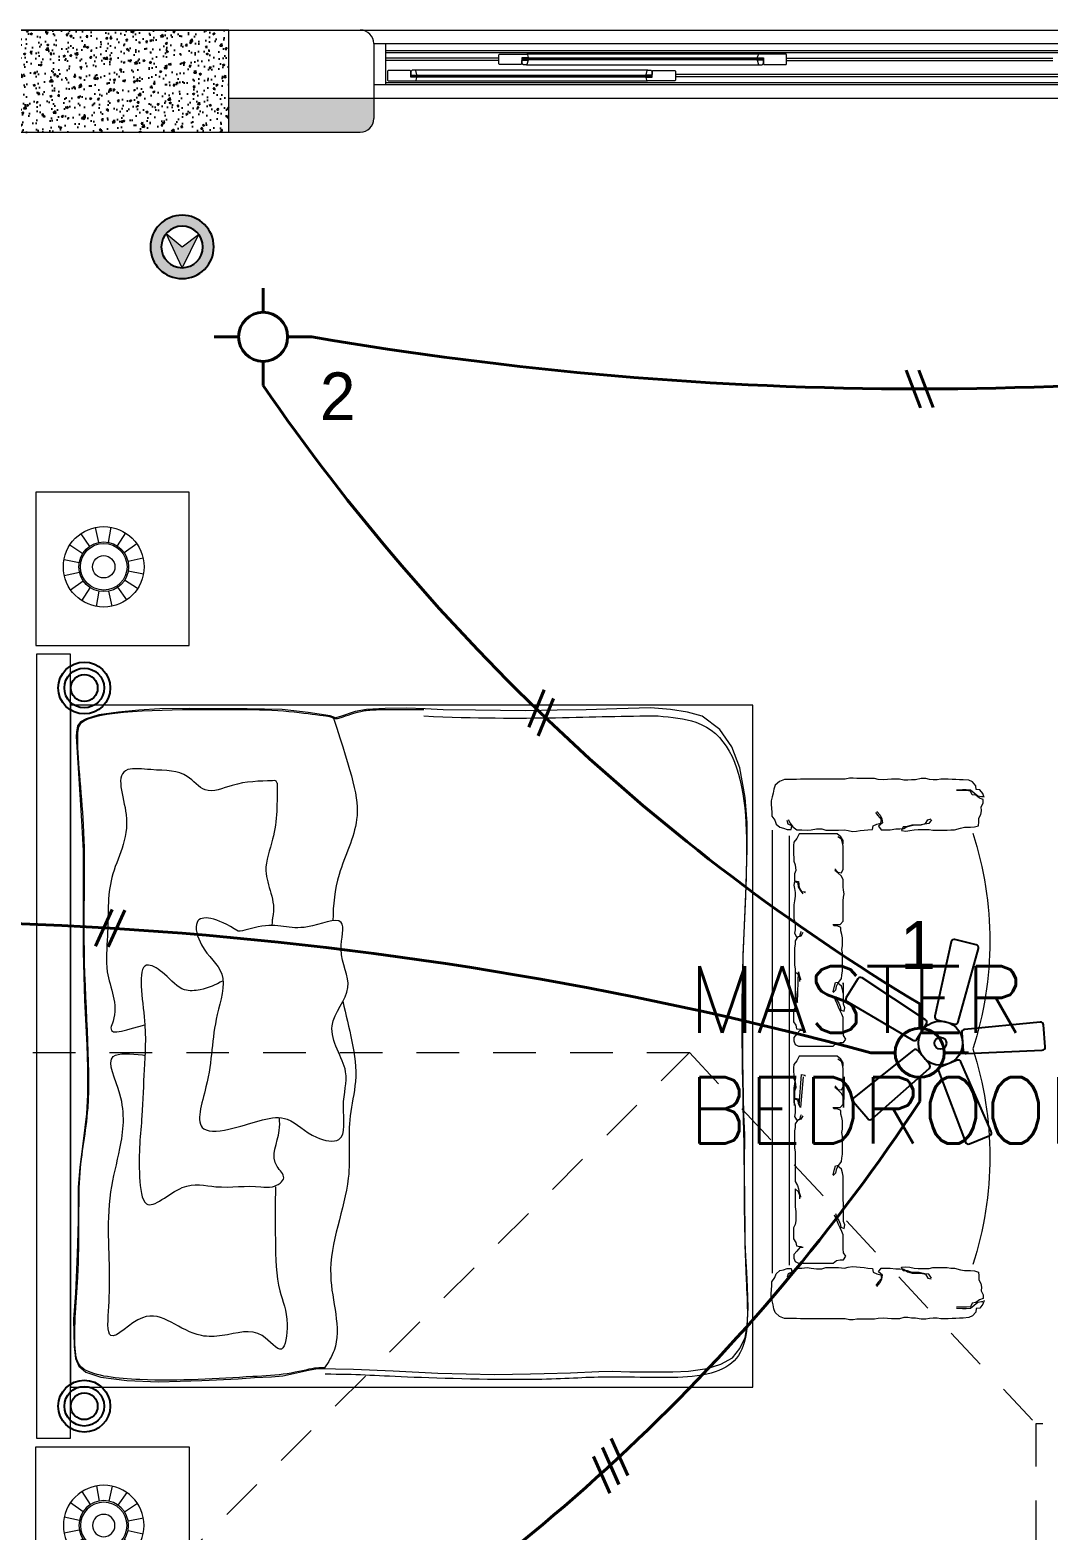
# Model space of a CAD drawing. Header units: metres. Extents: x 14 to 2416, y -346 to 476.
# Drawn here: x 148.593 to 151.581, y -70.474 to -66.071 of the extents above; entities that cross this region are included whole.
import ezdxf

# ---------------------------------------------------------------- set-up
doc = ezdxf.new("R2010")
doc.units = ezdxf.units.M
doc.linetypes.add('0', pattern=[0])
doc.linetypes.add('HIDDEN2', pattern=[0.1875, 0.125, -0.0625])
doc.layers.get('0').update_dxf_attribs({"linetype": '0', "lineweight": 20})
for name, color, linetype, lineweight in [('A-ANNO-TEXT', 20, 'Continuous', 13), ('A-DOOR', 35, 'Continuous', 5), ('A-WALL', 250, 'Continuous', 20), ('baños', 251, 'Continuous', 0), ('Columnas', 7, 'Continuous', 18), ('cristales', 131, 'Continuous', 0), ('E Salida Luces', 22, 'Continuous', 40), ('E Tuberia Emp Losa', 22, 'Continuous', 40), ('MAVA', 1, 'Continuous', 15), ('MOBILIARIOS', 252, 'Continuous', 0), ('textos', 7, 'Continuous', 0)]:
    doc.layers.add(name, color=color, linetype=linetype, lineweight=lineweight)
doc.layers.add('HATCH', color=8, linetype='Continuous')
doc.layers.add('MAVA Luminarias', color=1, linetype='Continuous')
doc.layers.add('RELLENO SECCION', color=8, linetype='Continuous', lineweight=0, transparency=0.4)
doc.layers.add('Techos 1', color=7, linetype='HIDDEN2', lineweight=9, true_color=0x42391a)
doc.styles.add('CENTURY GOTHIC', font='GOTHIC.TTF')
doc.styles.get("Standard").update_dxf_attribs({"font": 'arial.ttf', "height": 0.1875})

# ---------------------------------------------------------------- blocks, each defined once
blk = doc.blocks.new('abanico mava')
at = {"layer": 'MAVA Luminarias', "linetype": 'ByBlock', "lineweight": -2, "extrusion": (4.64878e-10, 3.72215e-09, 1), "elevation": 0}
for points in [[(513803.1025, 2035248.6775), (513803.2149, 2035249.0863, 0.421374), (513803.2029, 2035249.107), (513803.0842, 2035249.1365, 0.421374), (513803.0638, 2035249.1239), (513802.972, 2035248.71, 0.407089), (513802.9843, 2035248.6901), (513803.0823, 2035248.6658, 0.407089)], [(513802.9213, 2035248.6897), (513802.5673, 2035248.923, 0.421374), (513802.5439, 2035248.9179), (513802.4792, 2035248.8141, 0.421374), (513802.4849, 2035248.7909), (513802.8502, 2035248.5756, 0.407089), (513802.8729, 2035248.5812), (513802.9263, 2035248.6668, 0.407089)], [(513802.9932, 2035248.4048), (513803.1425, 2035248.008, 0.421374), (513803.1644, 2035247.9984), (513803.2777, 2035248.0443, 0.421374), (513803.2868, 2035248.0665), (513803.1178, 2035248.4553, 0.407089), (513803.0962, 2035248.4641), (513803.0026, 2035248.4262, 0.407089)]]:
    blk.add_lwpolyline(points, format="xyb", close=True, dxfattribs=at)
at = {"layer": 'MAVA Luminarias', "linetype": 'ByBlock', "lineweight": -2, "extrusion": (4.64878e-10, 3.72215e-09, 1)}
for points in [[(513803.1469, 2035248.5015), (513803.5704, 2035248.5208, 0.421374), (513803.5864, 2035248.5387), (513803.5777, 2035248.6607, 0.421374), (513803.5594, 2035248.6762), (513803.1374, 2035248.6356, 0.407089), (513803.1223, 2035248.6177), (513803.1295, 2035248.517, 0.407089)], [(513802.8538, 2035248.5211), (513802.5225, 2035248.2565, 0.421374), (513802.5201, 2035248.2327), (513802.5988, 2035248.1391, 0.421374), (513802.6227, 2035248.1373), (513802.9403, 2035248.4182, 0.407089), (513802.942, 2035248.4415), (513802.877, 2035248.5188, 0.407089)]]:
    blk.add_lwpolyline(points, format="xyb", close=True, dxfattribs=at)
at = {"layer": 'MAVA Luminarias', "linetype": 'ByBlock', "lineweight": -2}
for radius in [0.1227, 0.0335]:
    blk.add_circle((513803.0035, 2035248.5589), radius, dxfattribs=at)
blk = doc.blocks.new('dl ip')
at = {"layer": 'MAVA', "transparency": 33554687}
h = blk.add_hatch(color=40, dxfattribs=at)
h.dxf.hatch_style = 1
h.paths.add_polyline_path([(94.7574, -111.2088), (94.7109, -111.2482), (94.6624, -111.2113), (94.7109, -111.3092)])
at = {"layer": 'MAVA Luminarias', "linetype": 'Continuous'}
h = blk.add_hatch(color=40, dxfattribs=at)
h.paths.add_polyline_path([(94.618, -111.2482, 1), (94.8039, -111.2482, 1)])
h.paths.add_polyline_path([(94.7719, -111.2482, -1), (94.6499, -111.2482, -1)], flags=16)
at = {"layer": 'MAVA', "color": 40}
for p, q in [((94.7109, -111.2482), (94.6624, -111.2113)), ((94.6624, -111.2113), (94.7109, -111.3092)), ((94.7109, -111.3092), (94.7574, -111.2088)), ((94.7574, -111.2088), (94.7109, -111.2482))]:
    blk.add_line(p, q, dxfattribs=at)
at = {"layer": 'MAVA Luminarias', "color": 40, "linetype": 'Continuous'}
for radius in [0.093, 0.061]:
    blk.add_circle((94.7109, -111.2482), radius, dxfattribs=at)
blk = doc.blocks.new('A$C89702949')
at = {"layer": 'HATCH'}
h = blk.add_hatch(dxfattribs=at)
h.set_pattern_fill('AR-CONC', color=256, scale=0.00032)
h.set_pattern_definition([(50, (114.33107, 55.238796), (0.058299094, -0.005100507), [0.006096, -0.067056]), (355, (114.33107, 55.238796), (-0.011277895, 0.06113819), [0.0048768, -0.053644987]), (100.451445, (114.33593, 55.23837), (0.0470212, 0.05603768), [0.005180803, -0.056988878]), (46.1842, (114.33107, 55.25505), (0.086745293, -0.013453545), [0.009144, -0.100584]), (96.63556, (114.3383, 55.25393), (0.07596932, 0.07917636), [0.00777121, -0.085483395]), (351.18415, (114.33107, 55.25505), (0.07596932, 0.07917636), [0.00731519, -0.080467114]), (21, (114.3392, 55.25099), (0.048516605, -0.032724863), [0.006096, -0.067056]), (326, (114.3392, 55.25099), (0.01977665, 0.05894015), [0.0048768, -0.0536448]), (71.451445, (114.34324, 55.24826), (0.068293254, 0.026215286), [0.005180803, -0.05698878]), (37.5, (114.331071, 55.238796), (0.000988353, 0.0270576124), [0, -0.05299456, 0, -0.0544576, 0, -0.053848]), (7.5, (114.33107, 55.238796), (0.021382292, 0.032057784), [0, -0.03104896, 0, -0.05177536, 0, -0.0205232]), (327.5, (114.312946, 55.238796), (0.0433889905, -0.001833198), [0, -0.02032, 0, -0.0633984, 0, -0.0841248]), (317.5, (114.304818, 55.238796), (0.047401338, 0.008136477), [0, -0.026416, 0, -0.04210304, 0, -0.0597408])])
h.paths.add_polyline_path([(15.3, 19.9891), (15.3, 19.6891), (16.1, 19.6891), (16.1, 19.9891)])
at = {"layer": 'Columnas'}
blk.add_lwpolyline([(15.3, 19.9891), (15.3, 19.6891), (16.1, 19.6891), (16.1, 19.9891)], close=True, dxfattribs=at)
blk = doc.blocks.new('PL BASE 2N NASAS 09')
at = {"layer": 'RELLENO SECCION', "true_color": 0xc7c8ca}
h = blk.add_hatch(color=9, dxfattribs=at)
h.dxf.hatch_style = 1
h.paths.add_polyline_path([(175.1725, -5.4117), (174.7475, -5.4117), (174.7475, -5.5117), (175.1325, -5.5117, 0.414214), (175.1725, -5.4717)])
at = {"layer": 'A-DOOR'}
for p, q in [((175.1325, -5.2117), (178.4125, -5.2117)), ((175.1725, -5.2517), (178.3725, -5.2517)), ((175.2065, -5.2517), (175.2065, -5.3717)), ((175.2065, -5.2717), (178.3385, -5.2717)), ((175.5385, -5.2842), (175.54, -5.2827)), ((175.54, -5.2827), (175.6207, -5.2827)), ((175.6207, -5.2827), (175.6225, -5.2842)), ((176.3004, -5.2827), (175.6207, -5.2827)), ((176.3004, -5.2827), (176.2986, -5.2842)), ((176.381, -5.2827), (176.3004, -5.2827)), ((176.3825, -5.2842), (176.381, -5.2827)), ((175.5385, -5.3112), (175.5385, -5.2842)), ((175.54, -5.3127), (175.5385, -5.3112)), ((175.605, -5.3127), (175.54, -5.3127)), ((175.6065, -5.3112), (175.605, -5.3127)), ((175.624, -5.2937), (175.6065, -5.2937)), ((175.6065, -5.2937), (175.6065, -5.3112)), ((175.6065, -5.2967), (175.6115, -5.2967)), ((175.6065, -5.2967), (175.6115, -5.2967)), ((175.6115, -5.2947), (175.6175, -5.2987)), ((175.6115, -5.2987), (175.6175, -5.2947)), ((175.6198, -5.3137), (176.3013, -5.3137)), ((175.6225, -5.2842), (175.6245, -5.2922)), ((175.6245, -5.2932), (175.624, -5.2937)), ((175.6245, -5.2922), (175.6245, -5.2932)), ((176.2986, -5.2842), (176.2965, -5.2922)), ((176.2965, -5.2922), (176.2965, -5.2932)), ((176.2965, -5.2932), (176.297, -5.2937)), ((176.297, -5.2937), (176.3145, -5.2937)), ((176.3095, -5.2947), (176.3035, -5.2987)), ((176.3095, -5.2987), (176.3035, -5.2947)), ((176.3145, -5.2967), (176.3095, -5.2967)), ((176.3145, -5.2967), (176.3095, -5.2967)), ((176.3145, -5.2937), (176.3145, -5.3112)), ((176.3145, -5.3112), (176.316, -5.3127)), ((176.316, -5.3127), (176.381, -5.3127)), ((176.381, -5.3127), (176.3825, -5.3112)), ((176.3825, -5.3112), (176.3825, -5.2842)), ((175.1725, -5.3717), (178.3725, -5.3717)), ((175.214, -5.3307), (175.2125, -5.3322)), ((175.2125, -5.3322), (175.2125, -5.3592)), ((175.2125, -5.3592), (175.214, -5.3607)), ((175.279, -5.3307), (175.214, -5.3307)), ((175.214, -5.3607), (175.2947, -5.3607)), ((175.2805, -5.3322), (175.279, -5.3307)), ((175.2805, -5.3497), (175.2805, -5.3322)), ((175.2805, -5.3467), (175.2855, -5.3467)), ((175.2805, -5.3467), (175.2855, -5.3467)), ((175.298, -5.3497), (175.2805, -5.3497)), ((175.2855, -5.3487), (175.2915, -5.3447)), ((175.2855, -5.3447), (175.2915, -5.3487)), ((175.9753, -5.3297), (175.2938, -5.3297)), ((175.2947, -5.3607), (175.2965, -5.3593)), ((175.2947, -5.3607), (175.9744, -5.3607)), ((175.2965, -5.3593), (175.2985, -5.3512)), ((175.2985, -5.3502), (175.298, -5.3497)), ((175.2985, -5.3512), (175.2985, -5.3502)), ((175.9705, -5.3502), (175.971, -5.3497)), ((175.9705, -5.3512), (175.9705, -5.3502)), ((175.9726, -5.3593), (175.9705, -5.3512)), ((175.971, -5.3497), (175.9885, -5.3497)), ((175.9744, -5.3607), (175.9726, -5.3593)), ((176.055, -5.3607), (175.9744, -5.3607)), ((175.9835, -5.3487), (175.9775, -5.3447)), ((175.9835, -5.3447), (175.9775, -5.3487)), ((175.9885, -5.3467), (175.9835, -5.3467)), ((175.9885, -5.3467), (175.9835, -5.3467)), ((175.9885, -5.3322), (175.99, -5.3307)), ((175.9885, -5.3497), (175.9885, -5.3322)), ((175.99, -5.3307), (176.055, -5.3307)), ((176.0565, -5.3322), (176.055, -5.3307)), ((176.0565, -5.3592), (176.055, -5.3607)), ((176.0565, -5.3322), (176.0565, -5.3592)), ((175.1725, -5.4117), (178.3725, -5.4117))]:
    blk.add_line(p, q, dxfattribs=at)
at = {"layer": 'A-DOOR', "color": 8}
for p, q in [((175.2065, -5.2777), (178.3385, -5.2777)), ((175.5385, -5.2947), (175.2065, -5.2947)), ((175.5385, -5.3007), (175.2065, -5.3007)), ((176.3825, -5.2947), (177.1625, -5.2947)), ((176.3825, -5.3007), (177.1625, -5.3007)), ((175.2065, -5.3657), (178.3385, -5.3657)), ((177.4885, -5.3427), (176.0565, -5.3427)), ((177.4885, -5.3487), (176.0565, -5.3487))]:
    blk.add_line(p, q, dxfattribs=at)
at = {"layer": 'A-DOOR'}
for points in [[(175.6065, -5.2967), (175.6115, -5.2967), (175.6115, -5.2967), (175.6065, -5.2967)], [(176.3095, -5.2947), (175.6115, -5.2947), (175.6115, -5.2987), (176.3095, -5.2987)], [(175.6115, -5.2947), (175.6175, -5.2947), (175.6175, -5.2987), (175.6115, -5.2987)], [(175.624, -5.2937), (175.612, -5.2937), (175.612, -5.2947), (175.624, -5.2947)], [(175.624, -5.2987), (175.612, -5.2987), (175.612, -5.2997), (175.624, -5.2997)], [(175.6175, -5.2947), (175.6225, -5.2947), (175.6225, -5.2987), (175.6175, -5.2987)], [(176.297, -5.2937), (176.309, -5.2937), (176.309, -5.2947), (176.297, -5.2947)], [(176.297, -5.2987), (176.309, -5.2987), (176.309, -5.2997), (176.297, -5.2997)], [(176.3035, -5.2947), (176.2985, -5.2947), (176.2985, -5.2987), (176.3035, -5.2987)], [(176.3095, -5.2947), (176.3035, -5.2947), (176.3035, -5.2987), (176.3095, -5.2987)], [(176.3145, -5.2967), (176.3095, -5.2967), (176.3095, -5.2967), (176.3145, -5.2967)], [(175.2805, -5.3467), (175.2855, -5.3467), (175.2855, -5.3467), (175.2805, -5.3467)], [(175.2855, -5.3487), (175.2915, -5.3487), (175.2915, -5.3447), (175.2855, -5.3447)], [(175.2855, -5.3487), (175.9835, -5.3487), (175.9835, -5.3447), (175.2855, -5.3447)], [(175.298, -5.3447), (175.286, -5.3447), (175.286, -5.3437), (175.298, -5.3437)], [(175.298, -5.3497), (175.286, -5.3497), (175.286, -5.3487), (175.298, -5.3487)], [(175.2915, -5.3487), (175.2965, -5.3487), (175.2965, -5.3447), (175.2915, -5.3447)], [(175.971, -5.3447), (175.983, -5.3447), (175.983, -5.3437), (175.971, -5.3437)], [(175.971, -5.3497), (175.983, -5.3497), (175.983, -5.3487), (175.971, -5.3487)], [(175.9775, -5.3487), (175.9725, -5.3487), (175.9725, -5.3447), (175.9775, -5.3447)], [(175.9835, -5.3487), (175.9775, -5.3487), (175.9775, -5.3447), (175.9835, -5.3447)], [(175.9885, -5.3467), (175.9835, -5.3467), (175.9835, -5.3467), (175.9885, -5.3467)]]:
    blk.add_lwpolyline(points, close=True, dxfattribs=at)
for points in [[(175.6087, -5.3122, 0.341999), (175.6068, -5.3107), (175.6065, -5.3104), (175.6065, -5.3007), (175.6075, -5.2997), (175.6245, -5.2997), (175.6245, -5.3002), (175.6212, -5.3126, -0.339454), (175.6198, -5.3137), (175.6106, -5.3137, -0.341999)], [(176.3124, -5.3122, -0.341999), (176.3143, -5.3107), (176.3145, -5.3104), (176.3145, -5.3007), (176.3135, -5.2997), (176.2965, -5.2997), (176.2965, -5.3002), (176.2999, -5.3126, 0.339454), (176.3013, -5.3137), (176.3105, -5.3137, 0.341999)], [(175.2827, -5.3312, -0.341999), (175.2808, -5.3327), (175.2805, -5.3331), (175.2805, -5.3427), (175.2815, -5.3437), (175.2985, -5.3437), (175.2985, -5.3432), (175.2952, -5.3308, 0.339454), (175.2938, -5.3297), (175.2846, -5.3297, 0.341999)], [(175.9864, -5.3312, 0.341999), (175.9883, -5.3327), (175.9885, -5.3331), (175.9885, -5.3427), (175.9875, -5.3437), (175.9705, -5.3437), (175.9705, -5.3432), (175.9739, -5.3308, -0.339454), (175.9753, -5.3297), (175.9845, -5.3297, -0.341999)]]:
    blk.add_lwpolyline(points, format="xyb", close=True, dxfattribs=at)
at = {"layer": 'A-DOOR', "color": 7}
for points in [[(176.3095, -5.2987), (175.6115, -5.2987), (175.6115, -5.2947), (176.3095, -5.2947)], [(175.2855, -5.3447), (175.9835, -5.3447), (175.9835, -5.3487), (175.2855, -5.3487)]]:
    blk.add_lwpolyline(points, close=True, dxfattribs=at)
at = {"layer": 'A-WALL'}
for p, q in [((172.8375, -5.2117), (175.1325, -5.2117)), ((175.1725, -5.2517), (175.1725, -5.4717)), ((174.7475, -5.4117), (175.1725, -5.4117)), ((174.7475, -5.5117), (175.1325, -5.5117))]:
    blk.add_line(p, q, dxfattribs=at)
for centre, start, end in [((175.1325, -5.2517), 0, 90), ((175.1325, -5.4717), 270, 0)]:
    blk.add_arc(centre, 0.04, start, end, dxfattribs=at)
at = {"layer": 'cristales', "const_width": 0.004}
for points in [[(176.2985, -5.2967), (175.6225, -5.2967)], [(175.2965, -5.3467), (175.9725, -5.3467)]]:
    blk.add_lwpolyline(points, dxfattribs=at)
at = {"layer": 'Techos 1'}
for p, q in [((161.3475, -8.2117), (176.0975, -8.2117)), ((172.1943, -12.1117), (176.0975, -8.2117)), ((176.0975, -8.2117), (177.1135, -9.3009))]:
    blk.add_line(p, q, dxfattribs=at)
blk.add_lwpolyline([(180.5084, -9.3009), (177.1135, -9.3009), (177.1135, -21.1225), (180.5084, -21.1225)], close=True, dxfattribs=at)
at = {"color": 1}
blk.add_blockref('A$C89702949', (158.6475, -25.2008), dxfattribs=at)
at = {"layer": 'baños', "linetype": 'Continuous', "flags": 8}
for tag, p in [('MODELNUMBER', (167.1329, -5.6306, 0)), ('TRADENAME', (167.1329, -5.6307, 0)), ('PRODUCT', (167.1329, -5.6307, 0)), ('MATERIAL', (167.1329, -5.6307, 0)), ('MODELNUMBER', (168.3076, -5.6306, 0)), ('TRADENAME', (168.3076, -5.6307, 0)), ('PRODUCT', (168.3076, -5.6307, 0)), ('MATERIAL', (168.3076, -5.6307, 0))]:
    blk.add_attdef(tag, p, '', height=0.0000254, rotation=180.0001, dxfattribs=at)
at = {"layer": 'baños', "linetype": 'Continuous'}
for tag, p, rotation in [('MODELNUMBER', (169.2428, -19.7065), 180.0001), ('TRADENAME', (169.2428, -19.7064), 180.0001), ('MATERIAL', (169.243, -19.7063), 180.0001), ('PRODUCT', (169.243, -19.7064), 180.0001), ('MODELNUMBER', (169.9524, -19.7065), 179.9999), ('MATERIAL', (169.9524, -19.7063), 179.9999), ('TRADENAME', (169.9524, -19.7064), 179.9999), ('PRODUCT', (169.9524, -19.7064), 179.9999)]:
    blk.add_attdef(tag, p, '', height=0.0000254, rotation=rotation, dxfattribs=at)
at = {"layer": 'textos', "insert": (176.0931, -8.4784), "char_height": 0.195, "width": 1.854973, "attachment_point": 7}
blk.add_mtext('{\\Fromans|c0;MASTER BEDROOM 1}', dxfattribs=at)
blk = doc.blocks.new('A$Ca3ef8f56')
at = {"layer": 'MOBILIARIOS'}
for p, q in [((0.0032, 0.1527), (0.0032, 1.4519)), ((0.0532, 0.1694), (0.0532, 1.4284))]:
    blk.add_line(p, q, dxfattribs=at)
for points in [[(0.6249, 1.5324), (0.6212, 1.5434), (0.6126, 1.5544), (0.6016, 1.5556), (0.6004, 1.5666), (0.5906, 1.5776), (0.5796, 1.5825), (0.5637, 1.5837), (0.5527, 1.5837), (0.5417, 1.5849), (0.5307, 1.5849), (0.5197, 1.5862), (0.4977, 1.5862), (0.4867, 1.5837), (0.4757, 1.5837), (0.4647, 1.5849), (0.4537, 1.5874), (0.4402, 1.5874), (0.4231, 1.5837), (0.4121, 1.5837), (0.4011, 1.5825), (0.3889, 1.5825), (0.3766, 1.5862), (0.3534, 1.5862), (0.3412, 1.5849), (0.3302, 1.5837), (0.3143, 1.5849), (0.3033, 1.5874), (0.2519, 1.5874), (0.2409, 1.5886), (0.2299, 1.5886), (0.2177, 1.5862), (0.0868, 1.5862), (0.0746, 1.5849), (0.0391, 1.5849), (0.0245, 1.5788), (0.0122, 1.5678), (0.0086, 1.5568), (0.0061, 1.5446), (0.0037, 1.5336), (0, 1.5226), (0, 1.5116), (0.0012, 1.5006), (0.0024, 1.4884), (0.0024, 1.4774), (0.011, 1.4652), (0.0147, 1.4542), (0.0257, 1.4445), (0.0367, 1.442), (0.0477, 1.4383), (0.0587, 1.4383), (0.0611, 1.4493), (0.0501, 1.4542), (0.0477, 1.464)], [(0.4708, 1.4664), (0.4622, 1.4554), (0.4512, 1.4542), (0.4341, 1.4506), (0.4231, 1.4506), (0.4109, 1.4493), (0.3999, 1.4457), (0.3876, 1.4457), (0.3828, 1.4347), (0.395, 1.4335), (0.4072, 1.4347), (0.4194, 1.4371), (0.4317, 1.4383), (0.4635, 1.4383), (0.4745, 1.4359), (0.516, 1.4359), (0.527, 1.4371), (0.5381, 1.4371), (0.5552, 1.442), (0.5674, 1.4445), (0.5845, 1.4445), (0.5968, 1.4457), (0.6078, 1.4493), (0.609, 1.4603), (0.609, 1.4713), (0.6151, 1.4823), (0.6175, 1.4933), (0.6163, 1.5043), (0.6224, 1.5153), (0.6224, 1.5263), (0.6114, 1.53), (0.6004, 1.5385), (0.5894, 1.5397), (0.5845, 1.5507), (0.5735, 1.552), (0.5442, 1.552)], [(0.5442, 1.5544), (0.5613, 1.5556), (0.5723, 1.5556), (0.5845, 1.5544), (0.5955, 1.5458), (0.6065, 1.5373), (0.6175, 1.5348), (0.6212, 1.5348)], [(0.0501, 1.4677), (0.0563, 1.4567), (0.0636, 1.4457), (0.0758, 1.4371), (0.0905, 1.4371), (0.1064, 1.4359), (0.1174, 1.4371), (0.1333, 1.4396), (0.1492, 1.4396), (0.1602, 1.4359), (0.1981, 1.4359), (0.2152, 1.4371), (0.2262, 1.4347), (0.2385, 1.4322), (0.2507, 1.4335), (0.2617, 1.4347), (0.2727, 1.4359), (0.2837, 1.4371), (0.2972, 1.4383), (0.2996, 1.4493), (0.3106, 1.4542), (0.3216, 1.4567), (0.3241, 1.4677), (0.3143, 1.4787), (0.3069, 1.4884)], [(0.3106, 1.4909), (0.3204, 1.4799), (0.3253, 1.4689), (0.3265, 1.4579), (0.3155, 1.4481), (0.3228, 1.4371), (0.3497, 1.4371), (0.3656, 1.4396), (0.3779, 1.4396), (0.3889, 1.4408), (0.3999, 1.4481), (0.4133, 1.4518), (0.4402, 1.4518), (0.4525, 1.4554), (0.4598, 1.4664), (0.4696, 1.4689)], [(0.0946, 1.3772), (0.0844, 1.3772), (0.0759, 1.3874), (0.0673, 1.3976), (0.0673, 1.4078), (0.0708, 1.4181), (0.081, 1.4232), (0.1822, 1.4232), (0.1924, 1.4146), (0.2026, 1.4129), (0.2129, 1.4129), (0.2197, 1.4027), (0.2129, 1.3925), (0.2112, 1.3806), (0.2112, 1.3397), (0.2078, 1.3294), (0.2026, 1.3192), (0.1975, 1.309), (0.1941, 1.2988), (0.189, 1.2885), (0.1856, 1.2817)], [(0.0844, 1.234), (0.0844, 1.2238), (0.081, 1.2135), (0.0708, 1.205), (0.0708, 1.2579), (0.0725, 1.2715), (0.0725, 1.2988), (0.0708, 1.309), (0.0656, 1.3192), (0.0656, 1.3516), (0.0725, 1.3618), (0.0742, 1.372), (0.0844, 1.3737), (0.0895, 1.3737)], [(0.189, 1.2766), (0.1924, 1.2868), (0.1992, 1.2971), (0.2026, 1.3073), (0.2044, 1.3175), (0.2146, 1.3209), (0.2163, 1.3107), (0.2129, 1.3005), (0.2129, 1.2476), (0.2112, 1.2374), (0.2112, 1.1675), (0.2095, 1.1573), (0.2061, 1.1471), (0.1958, 1.1385), (0.1907, 1.1488), (0.189, 1.159), (0.1822, 1.1658)], [(0.0929, 0.9903), (0.0878, 1.0005), (0.0776, 1.0039), (0.0708, 1.0141), (0.0708, 1.0244), (0.069, 1.0346), (0.069, 1.0857), (0.0708, 1.0959), (0.0708, 1.1829), (0.0776, 1.1948), (0.081, 1.205), (0.0827, 1.2152), (0.0861, 1.2272), (0.0861, 1.2289)], [(0.1822, 1.1641), (0.1856, 1.1471), (0.189, 1.1368), (0.1992, 1.1351), (0.2061, 1.1249), (0.2078, 1.1147), (0.2095, 1.1028), (0.2095, 1.0499), (0.2078, 1.0397), (0.2095, 1.0295), (0.2095, 1.0056), (0.2078, 0.9954), (0.2044, 0.9852), (0.2044, 0.9749), (0.1941, 0.9698), (0.1839, 0.9698), (0.1822, 0.9664), (0.2026, 0.9664), (0.2112, 0.9562), (0.2112, 0.8965), (0.2129, 0.8863), (0.2146, 0.8761), (0.2129, 0.9659), (0.2112, 0.9556), (0.2112, 0.9352), (0.2061, 0.925), (0.1958, 0.9147), (0.1873, 0.9079)], [(0.0946, 0.8761), (0.0861, 0.9659), (0.081, 0.9556), (0.0793, 0.9454), (0.069, 0.9403), (0.0673, 0.9505), (0.069, 0.9607), (0.0708, 0.8727), (0.0708, 0.8829), (0.069, 0.8965), (0.0673, 0.9085), (0.0673, 0.9494), (0.0708, 0.9613), (0.0708, 0.9818), (0.069, 0.992), (0.0742, 1.0022), (0.0844, 1.0005), (0.0878, 0.9903), (0.0895, 0.9869)], [(0.2112, 0.8449), (0.2112, 0.8346), (0.2044, 0.8244), (0.1941, 0.8159), (0.0827, 0.8159), (0.0759, 0.8295), (0.0673, 0.8397), (0.0656, 0.85), (0.0656, 0.8602), (0.0673, 0.8704), (0.0673, 0.8806), (0.0708, 0.8909), (0.0725, 0.9079), (0.069, 0.9181), (0.069, 0.9386), (0.081, 0.9403), (0.0827, 0.959), (0.0895, 0.8693), (0.0998, 0.871), (0.0981, 0.8744)], [(0.1873, 0.9028), (0.1958, 0.913), (0.2061, 0.9147), (0.2112, 0.9045), (0.2112, 0.8517), (0.2095, 0.8414), (0.2061, 0.8312), (0.1958, 0.8244)], [(0.0946, 0.74), (0.0844, 0.74), (0.0759, 0.7502), (0.0673, 0.7604), (0.0673, 0.7707), (0.0708, 0.7809), (0.081, 0.786), (0.1822, 0.786), (0.1924, 0.7775), (0.2026, 0.7758), (0.2129, 0.7758), (0.2197, 0.7656), (0.2129, 0.7553), (0.2112, 0.7434), (0.2112, 0.7025), (0.2078, 0.6923), (0.2026, 0.6821), (0.1975, 0.6718), (0.1941, 0.6616), (0.189, 0.6514), (0.1856, 0.6446)], [(0.0844, 0.5968), (0.0844, 0.5866), (0.081, 0.5764), (0.0708, 0.5679), (0.0708, 0.6207), (0.0725, 0.6343), (0.0725, 0.6616), (0.0708, 0.6718), (0.0656, 0.6821), (0.0656, 0.7144), (0.0725, 0.7247), (0.0742, 0.7349), (0.0844, 0.7366), (0.0895, 0.7366)], [(0.189, 0.6394), (0.1924, 0.6497), (0.1992, 0.6599), (0.2026, 0.6701), (0.2044, 0.6803), (0.2146, 0.6838), (0.2163, 0.6735), (0.2129, 0.6633), (0.2129, 0.6105), (0.2112, 0.6002), (0.2112, 0.6304), (0.2095, 0.6201), (0.2061, 0.6099), (0.1958, 0.6014), (0.1907, 0.6116), (0.189, 0.6218), (0.1822, 0.6287)], [(0.0929, 0.4531), (0.0878, 0.4633), (0.0776, 0.4668), (0.0708, 0.477), (0.0708, 0.4872), (0.069, 0.4974), (0.069, 0.5486), (0.0708, 0.5588), (0.0708, 0.6457), (0.0776, 0.6576), (0.081, 0.5679), (0.0827, 0.5781), (0.0861, 0.59), (0.0861, 0.5917)], [(0.1822, 0.627), (0.1856, 0.6099), (0.189, 0.5997), (0.1992, 0.598), (0.2061, 0.5878), (0.2078, 0.5775), (0.2095, 0.5656), (0.2095, 0.5128), (0.2078, 0.5025), (0.2095, 0.4923), (0.2095, 0.4685), (0.2078, 0.4582), (0.2044, 0.448), (0.2044, 0.4378), (0.1941, 0.4327), (0.1839, 0.4327), (0.1822, 0.4293), (0.2026, 0.4293), (0.2112, 0.419), (0.2112, 0.3594), (0.2129, 0.3492), (0.2146, 0.3389), (0.2129, 0.3287), (0.2112, 0.3185), (0.2112, 0.298), (0.2061, 0.2878), (0.1958, 0.2776), (0.1873, 0.2708)], [(0.0946, 0.3389), (0.0861, 0.3287), (0.081, 0.3185), (0.0793, 0.3083), (0.069, 0.3031), (0.0673, 0.3134), (0.069, 0.3236), (0.0708, 0.3355), (0.0708, 0.3457), (0.069, 0.3594), (0.0673, 0.3713), (0.0673, 0.4122), (0.0708, 0.4241), (0.0708, 0.4446), (0.069, 0.4548), (0.0742, 0.465), (0.0844, 0.4633), (0.0878, 0.4531), (0.0895, 0.4497)], [(0.2112, 0.1926), (0.2112, 0.1824), (0.2044, 0.1721), (0.1941, 0.1636), (0.0827, 0.1636), (0.0759, 0.1772), (0.0673, 0.1875), (0.0656, 0.1977), (0.0656, 0.223), (0.0673, 0.2333), (0.0673, 0.2435), (0.0708, 0.2537), (0.0725, 0.2708), (0.069, 0.281), (0.069, 0.3014), (0.081, 0.3031), (0.0827, 0.3219), (0.0895, 0.3321), (0.0998, 0.3338), (0.0981, 0.3372)], [(0.1873, 0.2656), (0.1958, 0.2759), (0.2061, 0.2776), (0.2112, 0.2673), (0.2112, 0.1994), (0.2095, 0.1892), (0.2061, 0.179), (0.1958, 0.1721)], [(0.6249, 0.0562), (0.6212, 0.0452), (0.6126, 0.0342), (0.6016, 0.033), (0.6004, 0.022), (0.5906, 0.011), (0.5796, 0.0061), (0.5637, 0.0049), (0.5527, 0.0049), (0.5417, 0.0037), (0.5307, 0.0037), (0.5197, 0.0024), (0.4977, 0.0024), (0.4867, 0.0049), (0.4757, 0.0049), (0.4647, 0.0037), (0.4537, 0.0012), (0.4402, 0.0012), (0.4231, 0.0049), (0.4121, 0.0049), (0.4011, 0.0061), (0.3889, 0.0061), (0.3766, 0.0024), (0.3534, 0.0024), (0.3412, 0.0037), (0.3302, 0.0049), (0.3143, 0.0037), (0.3033, 0.0012), (0.2519, 0.0012), (0.2409, 0), (0.2299, 0), (0.2177, 0.0024), (0.0868, 0.0024), (0.0746, 0.0037), (0.0391, 0.0037), (0.0245, 0.0098), (0.0122, 0.0208), (0.0086, 0.0318), (0.0061, 0.044), (0.0037, 0.055), (0, 0.066), (0, 0.077), (0.0012, 0.088), (0.0024, 0.1002), (0.0024, 0.1112), (0.011, 0.1234), (0.0147, 0.1344), (0.0257, 0.1441), (0.0367, 0.1466), (0.0477, 0.1503), (0.0587, 0.1503), (0.0611, 0.1393), (0.0501, 0.1344), (0.0477, 0.1246)], [(0.0501, 0.1209), (0.0563, 0.1319), (0.0636, 0.1429), (0.0758, 0.1515), (0.0905, 0.1515), (0.1064, 0.1527), (0.1174, 0.1515), (0.1333, 0.149), (0.1492, 0.149), (0.1602, 0.1527), (0.1981, 0.1527), (0.2152, 0.1515), (0.2262, 0.1539), (0.2385, 0.1564), (0.2507, 0.1551), (0.2617, 0.1539), (0.2727, 0.1527), (0.2837, 0.1515), (0.2972, 0.1503), (0.2996, 0.1393), (0.3106, 0.1344), (0.3216, 0.1319), (0.3241, 0.1209), (0.3143, 0.1099), (0.3069, 0.1002)], [(0.3106, 0.0977), (0.3204, 0.1087), (0.3253, 0.1197), (0.3265, 0.1307), (0.3155, 0.1405), (0.3228, 0.1515), (0.3497, 0.1515), (0.3656, 0.149), (0.3779, 0.149), (0.3889, 0.1478), (0.3999, 0.1405), (0.4133, 0.1368), (0.4402, 0.1368), (0.4525, 0.1332), (0.4598, 0.1222), (0.4696, 0.1197)], [(0.4708, 0.1222), (0.4622, 0.1332), (0.4512, 0.1344), (0.4341, 0.138), (0.4231, 0.138), (0.4109, 0.1393), (0.3999, 0.1429), (0.3876, 0.1429), (0.3828, 0.1539), (0.395, 0.1551), (0.4072, 0.1539), (0.4194, 0.1515), (0.4317, 0.1503), (0.4635, 0.1503), (0.4745, 0.1527), (0.516, 0.1527), (0.527, 0.1515), (0.5381, 0.1515), (0.5552, 0.1466), (0.5674, 0.1441), (0.5845, 0.1441), (0.5968, 0.1429), (0.6078, 0.1393), (0.609, 0.1283), (0.609, 0.1173), (0.6151, 0.1063), (0.6175, 0.0953), (0.6163, 0.0843), (0.6224, 0.0733), (0.6224, 0.0623), (0.6114, 0.0586), (0.6004, 0.0501), (0.5894, 0.0489), (0.5845, 0.0379), (0.5735, 0.0366), (0.5442, 0.0366)], [(0.5442, 0.0342), (0.5613, 0.033), (0.5723, 0.033), (0.5845, 0.0342), (0.5955, 0.0428), (0.6065, 0.0513), (0.6175, 0.0537), (0.6212, 0.0537)]]:
    blk.add_lwpolyline(points, dxfattribs=at)
for centre in [(-0.3846, 1.1107), (-0.3846, 0.4779)]:
    blk.add_arc(centre, 1.0261, 342.0399, 17.9601, dxfattribs=at)
blk = doc.blocks.new('A$Cb50f4bf1')
at = {"layer": 'MOBILIARIOS'}
for p, q in [((0.45, 0.45), (0, 0.45)), ((0, 0.45), (0, 0)), ((0.45, 0), (0.45, 0.45)), ((0.2058, 0.3663), (0.2154, 0.322)), ((0.2519, 0.3671), (0.2438, 0.3224)), ((0.1314, 0.3148), (0.1695, 0.2902)), ((0.1635, 0.348), (0.1893, 0.3107)), ((0.2948, 0.3501), (0.2703, 0.312)), ((0.328, 0.318), (0.2907, 0.2922)), ((0.1144, 0.2719), (0.1591, 0.2638)), ((0.3463, 0.2757), (0.302, 0.2661)), ((0.1152, 0.2258), (0.1595, 0.2353)), ((0.3471, 0.2296), (0.3025, 0.2377)), ((0.1335, 0.1834), (0.1708, 0.2092)), ((0.1667, 0.1514), (0.1913, 0.1895)), ((0.2096, 0.1344), (0.2177, 0.179)), ((0.2557, 0.1352), (0.2462, 0.1795)), ((0.2981, 0.1535), (0.2723, 0.1908)), ((0.3301, 0.1867), (0.292, 0.2112)), ((0, 0), (0.45, 0))]:
    blk.add_line(p, q, dxfattribs=at)
for radius in [0.1182, 0.0729, 0.0684, 0.0328]:
    blk.add_circle((0.2308, 0.2507), radius, dxfattribs=at)
blk = doc.blocks.new('PL MUEBLES 2N NASAS 09')
at = {"layer": 'MOBILIARIOS'}
for points in [[(224.0973, 53.3743), (224.1973, 53.3743), (224.1973, 55.6743), (224.0973, 55.6743)], [(224.1973, 53.5243), (226.1973, 53.5243), (226.1973, 55.5243), (224.1973, 55.5243)], [(224.2134, 55.4327), (224.2291, 55.1853), (224.2339, 55.0971), (224.2348, 54.8528), (224.2348, 54.8015), (224.2386, 54.6589), (224.2452, 54.5273), (224.2471, 54.4618), (224.2471, 54.3819), (224.2443, 54.3259), (224.2329, 54.2375), (224.2243, 54.1696), (224.2195, 54.1107), (224.2195, 54.0147), (224.2186, 53.9767), (224.2167, 53.9149), (224.212, 53.7999), (224.2063, 53.723), (224.2082, 53.6428), (224.212, 53.6077), (224.2215, 53.5858), (224.2424, 53.5677), (224.2861, 53.5535), (224.3625, 53.543), (224.4555, 53.5392), (224.582, 53.543), (224.6884, 53.5487), (224.7362, 53.5526), (224.7865, 53.5545), (224.8197, 53.5573), (224.8596, 53.5659), (224.8947, 53.5735), (224.9213, 53.5782), (225.0273, 53.5763), (225.1434, 53.5716), (225.2744, 53.5649), (225.4402, 53.5611), (225.5454, 53.5625), (225.5855, 53.5642), (225.6632, 53.5659), (225.7463, 53.57), (225.7856, 53.5709), (225.8375, 53.5692), (225.8859, 53.5692), (225.9628, 53.5684), (226.0093, 53.571), (226.0636, 53.5785), (226.1037, 53.5911), (226.138, 53.6103), (226.1597, 53.6371), (226.1748, 53.6697), (226.1815, 53.704), (226.184, 53.7575), (226.1823, 53.8169), (226.1798, 53.8613), (226.1773, 53.9068), (226.1756, 53.9503), (226.1748, 54.0013), (226.1739, 54.0515), (226.1731, 54.177), (226.1739, 54.2649), (226.1714, 54.3226), (226.1681, 54.4821), (226.1681, 54.6168), (226.1697, 54.7916), (226.1773, 54.9644), (226.1815, 55.1017), (226.1807, 55.1795), (226.1748, 55.2534), (226.1597, 55.3404), (226.1363, 55.4023), (226.1004, 55.4534), (226.0494, 55.4927), (226.0064, 55.5045), (225.9563, 55.512), (225.8978, 55.517), (225.7991, 55.5137), (225.7092, 55.5112), (225.6239, 55.5095), (225.5311, 55.5078), (225.3843, 55.5095), (225.2899, 55.5112), (225.2368, 55.5137), (225.1816, 55.5154), (225.1198, 55.5146), (225.0654, 55.5121), (225.0316, 55.5062), (224.989, 55.4911), (224.974, 55.487), (224.9589, 55.4936), (224.8937, 55.5028), (224.8181, 55.5121), (224.7153, 55.5137), (224.5469, 55.5146), (224.4588, 55.5137), (224.3977, 55.5104), (224.3384, 55.5045), (224.2807, 55.4962), (224.2429, 55.4844), (224.227, 55.4761), (224.2178, 55.4644), (224.2145, 55.4451)]]:
    blk.add_lwpolyline(points, close=True, dxfattribs=at)
blk.add_arc((224.7938, 55.2941), 0.00932, 11.2673, 115.5634, dxfattribs=at)
for points, knots in [([(224.9437, 53.5806), (224.9437, 53.5806), (224.9437, 53.5806), (224.9437, 53.5806), (224.942, 53.5805), (224.9072, 53.5806), (224.8373, 53.5601), (224.6654, 53.552), (224.4583, 53.5363), (224.2276, 53.5601), (224.2019, 53.6456), (224.2276, 53.8956), (224.215, 54.1667), (224.2679, 54.3558), (224.2276, 54.7773), (224.2462, 55.1389), (224.2127, 55.4134), (224.2276, 55.5121), (224.62, 55.5121), (224.8064, 55.5121), (224.9482, 55.4922), (224.9615, 55.4922), (224.977, 55.4804), (225.0473, 55.5121), (225.112, 55.5121), (225.2329, 55.5121)], [2.895366, 2.895366, 2.895366, 2.895366, 2.896475, 3.053535, 3.138588, 3.190252, 3.29358, 3.393683, 3.686394, 3.848283, 3.942303, 4.166996, 4.499824, 4.847407, 5.433591, 5.797126, 6.093613, 6.186669, 6.495546, 6.666013, 6.828452, 7.059973, 7.190877, 7.299822, 7.383928, 7.383928, 7.383928, 7.383928]), ([(224.9682, 55.4868), (225.022, 55.3199), (225.0629, 55.1975), (224.978, 55.0397), (224.9667, 54.9384), (224.9667, 54.8923)], [0.0005696, 0.0005696, 0.0005696, 0.0005696, 0.2116189, 0.3895346, 0.5346505, 0.5346505, 0.5346505, 0.5346505]), ([(225.9204, 55.4931), (225.9594, 55.4895), (226.2119, 55.4664), (226.1557, 54.8124), (226.1663, 54.4319), (226.1717, 54.2371)], [0, 0, 0, 0, 0.117685, 0.761841, 1.437924, 1.437924, 1.437924, 1.437924]), ([(224.7898, 55.3025), (224.751, 55.3019), (224.6861, 55.3008), (224.5921, 55.2573), (224.5341, 55.3355), (224.4605, 55.3309), (224.3132, 55.3488), (224.3948, 55.1647), (224.3004, 55.0305), (224.3109, 54.869), (224.2938, 54.7287), (224.3419, 54.6412), (224.3008, 54.5465), (224.3682, 54.5759), (224.415, 54.5871)], [0, 0, 0, 0, 0.125513, 0.209774, 0.279098, 0.385114, 0.440556, 0.579971, 0.776155, 0.956632, 1.067828, 1.221054, 1.242986, 1.352802, 1.352802, 1.352802, 1.352802]), ([(224.8029, 55.2959), (224.8033, 55.2409), (224.8039, 55.1545), (224.7505, 55.0226), (224.8036, 54.9511), (224.7884, 54.895), (224.7874, 54.8781)], [0, 0, 0, 0, 0.1739603, 0.2732689, 0.4204064, 0.4281347, 0.4281347, 0.4281347, 0.4281347]), ([(224.6887, 54.8612), (224.7037, 54.8621), (224.7977, 54.8941), (224.859, 54.849), (225.0153, 54.9204), (224.9746, 54.7874), (225.04, 54.6948), (224.9264, 54.5787), (225.0256, 54.4538), (224.9867, 54.3629), (225.012, 54.2331), (224.8986, 54.2548), (224.8223, 54.3429), (224.7079, 54.284), (224.5492, 54.2634), (224.6164, 54.4502), (224.6084, 54.575), (224.6652, 54.741), (224.581, 54.8003), (224.549, 54.9166), (224.6262, 54.9026), (224.6887, 54.8612)], [0.483205, 0.483205, 0.483205, 0.483205, 0.53364, 0.686105, 0.79098, 0.874215, 0.993951, 1.121456, 1.272938, 1.391058, 1.496021, 1.56567, 1.671481, 1.841411, 1.931504, 2.070402, 2.301906, 2.427526, 2.537167, 2.607901, 2.719001, 2.719001, 2.719001, 2.719001]), ([(224.6443, 54.7158), (224.6234, 54.7044), (224.5878, 54.6882), (224.5183, 54.6838), (224.4833, 54.7318), (224.3855, 54.7962), (224.4234, 54.5827), (224.412, 54.4643), (224.4083, 54.3055), (224.3927, 54.1944), (224.4112, 54.0164), (224.5242, 54.1339), (224.6329, 54.1026), (224.7246, 54.1182), (224.7908, 54.1066), (224.8374, 54.1369), (224.7744, 54.1894), (224.8122, 54.2543), (224.8107, 54.3019), (224.8099, 54.3144)], [0.032571, 0.032571, 0.032571, 0.032571, 0.107712, 0.156224, 0.235226, 0.291111, 0.451247, 0.617718, 0.770472, 0.95788, 1.036962, 1.155398, 1.259301, 1.397905, 1.433881, 1.478271, 1.518706, 1.629903, 1.669516, 1.669516, 1.669516, 1.669516]), ([(224.9961, 54.6566), (225.011, 54.5773), (225.0503, 54.4659), (225.0049, 54.2899), (225.0316, 54.1083), (224.9221, 53.8764), (225.0019, 53.6768), (224.9534, 53.5972), (224.942, 53.5806)], [0.780746, 0.780746, 0.780746, 0.780746, 1.031047, 1.138144, 1.338216, 1.638789, 1.87051, 1.932727, 1.932727, 1.932727, 1.932727]), ([(224.7979, 54.112), (224.7976, 54.0643), (224.797, 53.9535), (224.801, 53.814), (224.8402, 53.731), (224.8226, 53.6011), (224.7494, 53.7077), (224.6691, 53.6743), (224.5311, 53.6682), (224.4372, 53.7897), (224.2987, 53.629), (224.3156, 53.8191), (224.3078, 53.9303), (224.3091, 54.0925), (224.3472, 54.231), (224.3633, 54.3671), (224.2829, 54.5113), (224.3784, 54.5013), (224.4131, 54.4982), (224.4156, 54.498)], [0, 0, 0, 0, 0.152599, 0.305824, 0.413498, 0.490111, 0.57095, 0.695693, 0.751084, 0.933009, 1.04478, 1.135217, 1.336369, 1.489125, 1.623798, 1.783333, 1.909904, 2.000264, 2.007333, 2.007333, 2.007333, 2.007333]), ([(226.1717, 54.2371), (226.1717, 54.1051), (226.1717, 53.9095), (226.1925, 53.6129), (226.0613, 53.5412), (225.784, 53.5589), (225.5578, 53.5412), (225.1328, 53.5538), (225.036, 53.5616), (224.9437, 53.5616)], [0, 0, 0, 0, 0.418295, 0.63409, 0.877661, 1.085184, 1.239382, 1.462689, 1.680419, 1.680419, 1.680419, 1.680419])]:
    blk.add_open_spline(points, degree=3, knots=knots, dxfattribs=at)
blk.add_open_spline([(225.2329, 55.4931), (225.5398, 55.4784), (225.7271, 55.4939), (225.9204, 55.4931)], degree=3, dxfattribs=at)
blk.add_blockref('PL BASE 2N NASAS 09', (49.9143, 62.717))
at = {"layer": 'MOBILIARIOS', "rotation": 89.99999999999993}
blk.add_blockref('A$Cb50f4bf1', (224.5453, 55.6997), dxfattribs=at)
at = {"layer": 'MOBILIARIOS', "xscale": -1}
for name, p, rotation in [('A$Ca3ef8f56', (226.251, 55.3104), 180), ('A$Cb50f4bf1', (224.5453, 53.3488), 90.00000000000007)]:
    blk.add_blockref(name, p, dxfattribs=dict(at, rotation=rotation))
blk = doc.blocks.new('A$C595364de')
blk.add_blockref('PL MUEBLES 2N NASAS 09', (-199.5618, -36.6052))
blk = doc.blocks.new('*U486')
at = {"layer": 'E Salida Luces', "linetype": 'Continuous'}
for p, q in [((0, 0.358), (0, 0.181)), ((-0.358, 0.001), (-0.18, 0.001)), ((0.18, 0.001), (0.358, 0.001)), ((0, -0.179), (0, -0.357))]:
    blk.add_line(p, q, dxfattribs=at)
blk.add_circle((0, 0.001), 0.18, dxfattribs=at)
blk = doc.blocks.new('*U370')
for p, q in [((0.03, 1.37), (-1.05, -1.48)), ((0.99, 1.37), (-0.09, -1.48))]:
    blk.add_line(p, q)
blk = doc.blocks.new('*U696')
at = {"xscale": 0.0393700787401575, "yscale": 0.0393700787401575, "zscale": 0.0393700787401575, "rotation": 309.1048074178129}
blk.add_blockref('*U370', (0.0025, 0.0005), dxfattribs=at)
blk = doc.blocks.new('*U687')
at = {"xscale": 0.03937007874015749, "yscale": 0.03937007874015749, "zscale": 0.03937007874015749, "rotation": 269.5841485687013}
blk.add_blockref('*U370', (0.0023, -0.0012), dxfattribs=at)
blk = doc.blocks.new('*U694')
at = {"xscale": 0.0393700787401575, "yscale": 0.0393700787401575, "zscale": 0.0393700787401575, "rotation": 301.1584826694082}
blk.add_blockref('*U370', (0.0026, 0.0001), dxfattribs=at)
blk = doc.blocks.new('*U695')
at = {"xscale": 0.03937007874015749, "yscale": 0.03937007874015749, "zscale": 0.03937007874015749, "rotation": 266.3944996945249}
blk.add_blockref('*U370', (0.0022, -0.0014), dxfattribs=at)

msp = doc.modelspace()

# ---------------------------------------------------------------- linework, layer by layer
at = {"layer": 'E Salida Luces'}
for centre, radius, start, end in [((151.2016, -56.6548), 10.469, 260.19976, 279.80024), ((154.437, -63.567), 6.2619, 214.50373, 238.89064), ((148.1432, -79.874), 11.1892, 74.89706, 98.08431), ((146.423, -66.0708), 5.7199, 299.9265, 326.661)]:
    msp.add_arc(centre, radius, start, end, dxfattribs=at)
at = {"layer": 'MAVA Luminarias'}
for centre, radius in [((148.7523, -68.0013), 0.0762), ((148.7523, -68.0013), 0.0582), ((148.7523, -68.0013), 0.0393), ((148.7523, -70.1083), 0.0762), ((148.7523, -70.1083), 0.0582), ((148.7523, -70.1083), 0.0393)]:
    msp.add_circle(centre, radius, dxfattribs=at)

# ---------------------------------------------------------------- block references
at = {"layer": 'A-ANNO-TEXT'}
msp.add_blockref('A$C595364de', (124.0766, -86.9711), dxfattribs=at)
at = {"layer": 'E Salida Luces', "xscale": 0.4, "yscale": 0.4, "zscale": 0.4, "rotation": 180}
for p in [(149.2766, -66.9707), (151.2016, -69.071)]:
    msp.add_blockref('*U486', p, dxfattribs=at)
at = {"layer": 'E Tuberia Emp Losa'}
for name, p, xscale, yscale, zscale, rotation in [('*U687', (151.2016, -67.1238), -0.9842519685039484, 0.9842519685039484, 0.9842519685039484, 90), ('*U696', (150.0921, -68.0738), -0.9842519685039482, 0.9842519685039484, 0.9842519685039484, 85.96458107231389), ('*U695', (148.8281, -68.7058), 0.9842519685039597, 0.9842519685039597, 0.9842519685039597, 90.00000000000001), ('*U694', (150.2824, -70.297), 0.9842519685039596, 0.9842519685039596, 0.9842519685039596, 103.8780323110016), ('*U694', (150.3087, -70.2706), 0.9842519685039596, 0.9842519685039596, 0.9842519685039596, 103.8780323110016)]:
    msp.add_blockref(name, p, dxfattribs=dict(at, xscale=xscale, yscale=yscale, zscale=zscale, rotation=rotation))
at = {"layer": 'MAVA Luminarias', "xscale": -1}
msp.add_blockref('dl ip', (243.7501, 44.5408), dxfattribs=at)
at = {"layer": 'MAVA Luminarias', "xscale": 0.5267524126646371, "yscale": 0.5267524126646371, "zscale": 0.5267524126646371}
msp.add_blockref('abanico mava', (-270495.7093, -1072141.1322), dxfattribs=at)

# ---------------------------------------------------------------- texts
at = {"layer": 'E Tuberia Emp Losa', "char_height": 0.14, "width": 0.276812, "attachment_point": 5, "style": 'CENTURY GOTHIC'}
for s, insert in [('2 ', (149.4954, -67.1455)), ('1 ', (151.197, -68.7553))]:
    msp.add_mtext(s, dxfattribs=dict(at, insert=insert))

doc.saveas('drawing.dxf')
